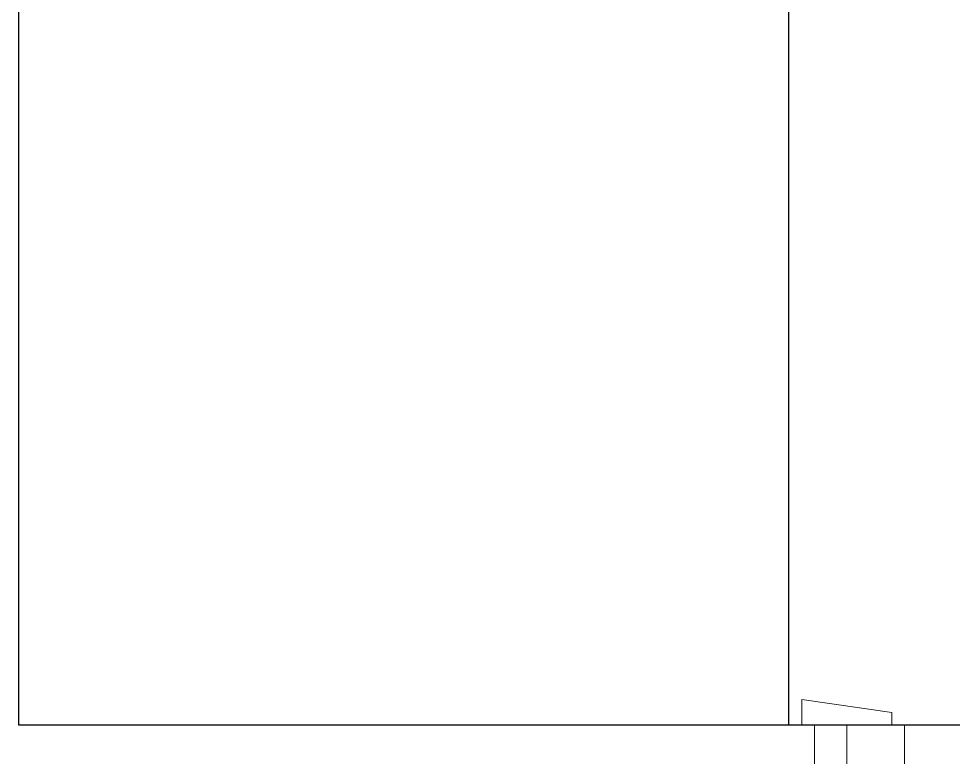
# Model space of a CAD drawing. Extents: x -12260 to 184725, y -29287 to 19916.
# Drawn here: x 20376 to 21104, y -6835 to -6260 of the extents above; entities that cross this region are included whole.
import ezdxf

# ---------------------------------------------------------------- set-up
doc = ezdxf.new("R2010")
doc.units = 0
doc.header["$LTSCALE"] = 0.25
doc.linetypes.add('DASHDOT', pattern=[25.4, 12.7, -6.35, 0, -6.35])
doc.layers.add('01-First Floor-FUR$0$FALSE CEILING', color=251, linetype='Continuous')
for name, color, linetype, lineweight in [('01-First Floor-FUR$0$Walls', 251, 'Continuous', 5), ('01-First Floor-FUR$0$Wooden Joinery', 251, 'Continuous', 5), ('E-LITE-CLNG-CNDT', 6, 'DASHDOT', 35)]:
    doc.layers.add(name, color=color, linetype=linetype, lineweight=lineweight)

# ---------------------------------------------------------------- blocks, each defined once
blk = doc.blocks.new('01-First Floor-FUR$0$A$C5DAD61B4')
at = {"layer": '01-First Floor-FUR$0$Wooden Joinery'}
blk.add_lwpolyline([(940, 959.06), (940, 969.06), (1010, 979.06), (1010, 959.06)], close=True, dxfattribs=at)
for points in [[(975, 859.06), (940, 859.06), (940, 899.07), (930, 899.07), (930, 959.06), (975, 959.06), (975, 859.06)], [(975, 859.06), (975, 959.06), (1000, 959.06), (1000, 859.06), (975, 859.06)]]:
    blk.add_lwpolyline(points, dxfattribs=at)
blk = doc.blocks.new('01-First Floor-FUR')
at = {"layer": '01-First Floor-FUR$0$FALSE CEILING', "linetype": 'Continuous'}
blk.add_line((20976, -6810), (20976, -2810), dxfattribs=at)
at = {"layer": '01-First Floor-FUR$0$FALSE CEILING'}
blk.add_lwpolyline([(20376, -2810), (23876, -2810), (23876, -6810), (20376, -6810)], close=True, dxfattribs=at)
at = {"layer": '01-First Floor-FUR$0$Walls'}
for p, q in [((20376, -5849.46), (20376, -6810)), ((20376, -6810), (20996, -6810))]:
    blk.add_line(p, q, dxfattribs=at)
at = {"layer": '01-First Floor-FUR$0$Wooden Joinery', "xscale": -1}
blk.add_blockref('01-First Floor-FUR$0$A$C5DAD61B4', (21996, -7769.06), dxfattribs=at)

msp = doc.modelspace()

# ---------------------------------------------------------------- block references
at = {"layer": 'E-LITE-CLNG-CNDT'}
msp.add_blockref('01-First Floor-FUR', (0, 0), dxfattribs=at)

doc.saveas('drawing.dxf')
